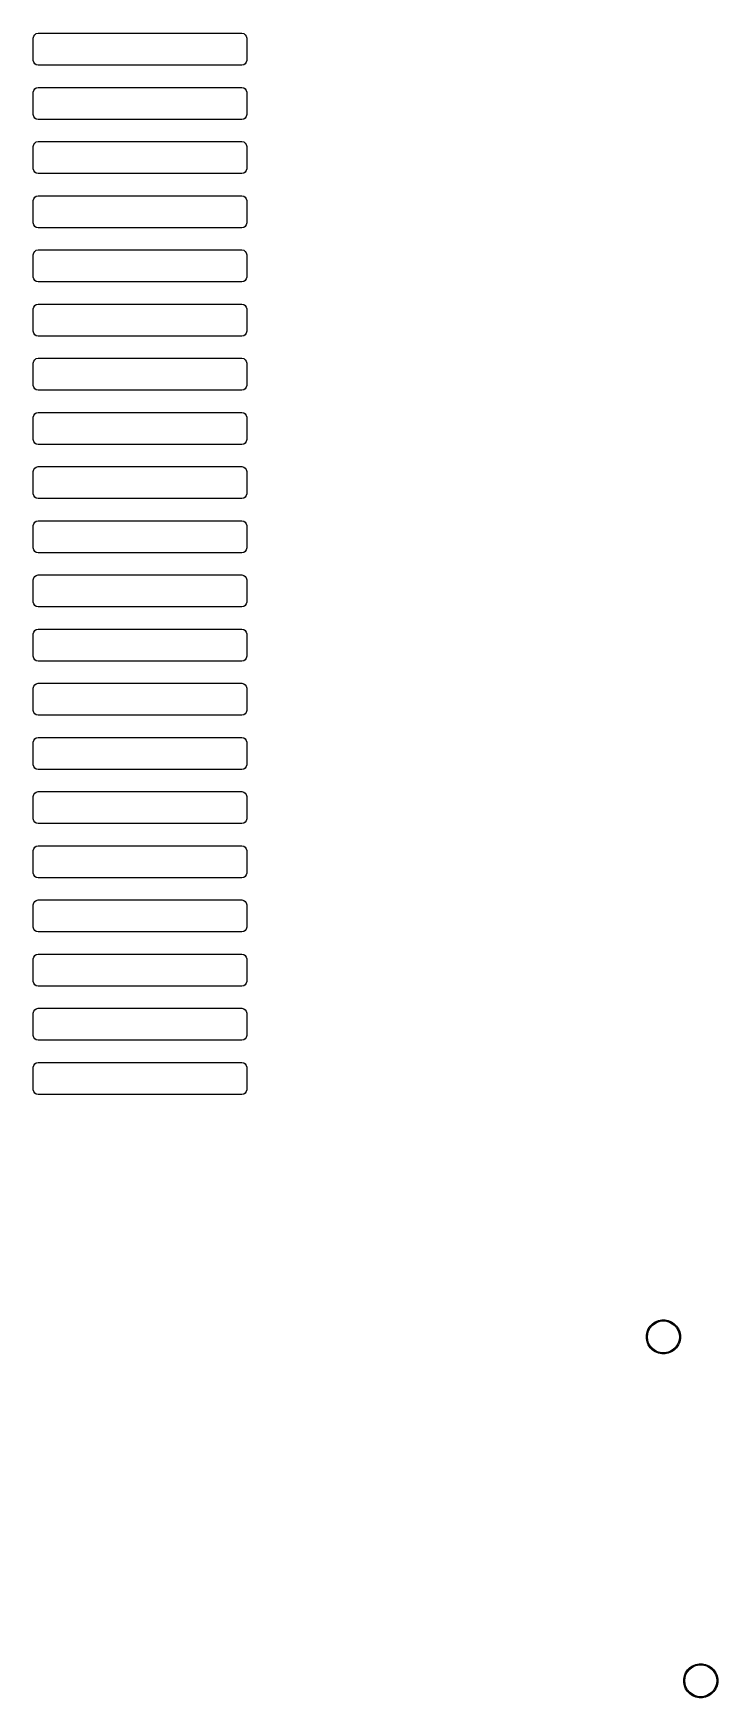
# Model space of a CAD drawing. Extents: x 40 to 257, y -149 to -40.
# Drawn here: x 95.8 to 127.9, y -146.6 to -68.5 of the extents above; entities that cross this region are included whole.
import ezdxf

# ---------------------------------------------------------------- set-up
doc = ezdxf.new("R2010")
doc.units = 0
doc.layers.add('BLACK', color=7, linetype='CONTINUOUS')

msp = doc.modelspace()

# ---------------------------------------------------------------- linework, layer by layer
at = {"layer": 'BLACK', "linetype": 'CONTINUOUS'}
for p, q in [((95.82, -68.765), (95.837127, -68.678896)), ((95.837127, -68.678896), (95.885901, -68.605901)), ((95.885901, -68.605901), (95.958896, -68.557127)), ((95.958896, -68.557127), (96.045, -68.54)), ((96.045, -68.54), (105.595, -68.54)), ((105.595, -68.54), (105.681104, -68.557127)), ((105.681104, -68.557127), (105.754099, -68.605901)), ((105.754099, -68.605901), (105.802873, -68.678896)), ((105.802873, -68.678896), (105.82, -68.765)), ((95.82, -69.815), (95.82, -68.765)), ((105.82, -68.765), (105.82, -69.815)), ((95.837127, -69.901104), (95.82, -69.815)), ((95.885901, -69.974099), (95.837127, -69.901104)), ((95.958896, -70.022873), (95.885901, -69.974099)), ((96.045, -70.04), (95.958896, -70.022873)), ((105.595, -70.04), (96.045, -70.04)), ((105.681104, -70.022873), (105.595, -70.04)), ((105.754099, -69.974099), (105.681104, -70.022873)), ((105.802873, -69.901104), (105.754099, -69.974099)), ((105.82, -69.815), (105.802873, -69.901104)), ((95.82, -71.305), (95.837127, -71.218896)), ((95.82, -72.355), (95.82, -71.305)), ((95.837127, -71.218896), (95.885901, -71.145901)), ((95.885901, -71.145901), (95.958896, -71.097127)), ((95.958896, -71.097127), (96.045, -71.08)), ((96.045, -71.08), (105.595, -71.08)), ((105.595, -71.08), (105.681104, -71.097127)), ((105.681104, -71.097127), (105.754099, -71.145901)), ((105.754099, -71.145901), (105.802873, -71.218896)), ((105.802873, -71.218896), (105.82, -71.305)), ((105.82, -71.305), (105.82, -72.355)), ((95.837127, -72.441104), (95.82, -72.355)), ((95.885901, -72.514099), (95.837127, -72.441104)), ((95.958896, -72.562873), (95.885901, -72.514099)), ((96.045, -72.58), (95.958896, -72.562873)), ((105.595, -72.58), (96.045, -72.58)), ((105.681104, -72.562873), (105.595, -72.58)), ((105.754099, -72.514099), (105.681104, -72.562873)), ((105.802873, -72.441104), (105.754099, -72.514099)), ((105.82, -72.355), (105.802873, -72.441104)), ((95.82, -73.845), (95.837127, -73.758896)), ((95.82, -74.895), (95.82, -73.845)), ((95.837127, -73.758896), (95.885901, -73.685901)), ((95.885901, -73.685901), (95.958896, -73.637127)), ((95.958896, -73.637127), (96.045, -73.62)), ((96.045, -73.62), (105.595, -73.62)), ((105.595, -73.62), (105.681104, -73.637127)), ((105.681104, -73.637127), (105.754099, -73.685901)), ((105.754099, -73.685901), (105.802873, -73.758896)), ((105.802873, -73.758896), (105.82, -73.845)), ((105.82, -73.845), (105.82, -74.895)), ((95.837127, -74.981104), (95.82, -74.895)), ((105.82, -74.895), (105.802873, -74.981104)), ((95.885901, -75.054099), (95.837127, -74.981104)), ((95.958896, -75.102873), (95.885901, -75.054099)), ((96.045, -75.12), (95.958896, -75.102873)), ((105.595, -75.12), (96.045, -75.12)), ((105.681104, -75.102873), (105.595, -75.12)), ((105.754099, -75.054099), (105.681104, -75.102873)), ((105.802873, -74.981104), (105.754099, -75.054099)), ((95.82, -76.385), (95.837127, -76.298896)), ((95.82, -77.435), (95.82, -76.385)), ((95.837127, -76.298896), (95.885901, -76.225901)), ((95.885901, -76.225901), (95.958896, -76.177127)), ((95.958896, -76.177127), (96.045, -76.16)), ((96.045, -76.16), (105.595, -76.16)), ((105.595, -76.16), (105.681104, -76.177127)), ((105.681104, -76.177127), (105.754099, -76.225901)), ((105.754099, -76.225901), (105.802873, -76.298896)), ((105.802873, -76.298896), (105.82, -76.385)), ((105.82, -76.385), (105.82, -77.435)), ((95.837127, -77.521104), (95.82, -77.435)), ((95.885901, -77.594099), (95.837127, -77.521104)), ((95.958896, -77.642873), (95.885901, -77.594099)), ((96.045, -77.66), (95.958896, -77.642873)), ((105.595, -77.66), (96.045, -77.66)), ((105.681104, -77.642873), (105.595, -77.66)), ((105.754099, -77.594099), (105.681104, -77.642873)), ((105.802873, -77.521104), (105.754099, -77.594099)), ((105.82, -77.435), (105.802873, -77.521104)), ((95.837127, -78.838896), (95.885901, -78.765901)), ((95.885901, -78.765901), (95.958896, -78.717127)), ((95.958896, -78.717127), (96.045, -78.7)), ((96.045, -78.7), (105.595, -78.7)), ((105.595, -78.7), (105.681104, -78.717127)), ((105.681104, -78.717127), (105.754099, -78.765901)), ((105.754099, -78.765901), (105.802873, -78.838896)), ((95.82, -78.925), (95.837127, -78.838896)), ((95.82, -79.975), (95.82, -78.925)), ((105.802873, -78.838896), (105.82, -78.925)), ((105.82, -78.925), (105.82, -79.975)), ((95.837127, -80.061104), (95.82, -79.975)), ((95.885901, -80.134099), (95.837127, -80.061104)), ((95.958896, -80.182873), (95.885901, -80.134099)), ((96.045, -80.2), (95.958896, -80.182873)), ((105.595, -80.2), (96.045, -80.2)), ((105.681104, -80.182873), (105.595, -80.2)), ((105.754099, -80.134099), (105.681104, -80.182873)), ((105.802873, -80.061104), (105.754099, -80.134099)), ((105.82, -79.975), (105.802873, -80.061104)), ((95.82, -81.465), (95.837127, -81.378896)), ((95.82, -82.515), (95.82, -81.465)), ((95.837127, -81.378896), (95.885901, -81.305901)), ((95.885901, -81.305901), (95.958896, -81.257127)), ((95.958896, -81.257127), (96.045, -81.24)), ((96.045, -81.24), (105.595, -81.24)), ((105.595, -81.24), (105.681104, -81.257127)), ((105.681104, -81.257127), (105.754099, -81.305901)), ((105.754099, -81.305901), (105.802873, -81.378896)), ((105.802873, -81.378896), (105.82, -81.465)), ((105.82, -81.465), (105.82, -82.515)), ((95.837127, -82.601104), (95.82, -82.515)), ((95.885901, -82.674099), (95.837127, -82.601104)), ((95.958896, -82.722873), (95.885901, -82.674099)), ((96.045, -82.74), (95.958896, -82.722873)), ((105.681104, -82.722873), (105.595, -82.74)), ((105.754099, -82.674099), (105.681104, -82.722873)), ((105.802873, -82.601104), (105.754099, -82.674099)), ((105.82, -82.515), (105.802873, -82.601104)), ((105.595, -82.74), (96.045, -82.74)), ((95.82, -84.005), (95.837127, -83.918896)), ((95.82, -85.055), (95.82, -84.005)), ((95.837127, -83.918896), (95.885901, -83.845901)), ((95.885901, -83.845901), (95.958896, -83.797127)), ((95.958896, -83.797127), (96.045, -83.78)), ((96.045, -83.78), (105.595, -83.78)), ((105.595, -83.78), (105.681104, -83.797127)), ((105.681104, -83.797127), (105.754099, -83.845901)), ((105.754099, -83.845901), (105.802873, -83.918896)), ((105.802873, -83.918896), (105.82, -84.005)), ((105.82, -84.005), (105.82, -85.055)), ((95.837127, -85.141104), (95.82, -85.055)), ((105.82, -85.055), (105.802873, -85.141104)), ((95.885901, -85.214099), (95.837127, -85.141104)), ((95.958896, -85.262873), (95.885901, -85.214099)), ((96.045, -85.28), (95.958896, -85.262873)), ((105.595, -85.28), (96.045, -85.28)), ((105.681104, -85.262873), (105.595, -85.28)), ((105.754099, -85.214099), (105.681104, -85.262873)), ((105.802873, -85.141104), (105.754099, -85.214099)), ((95.82, -86.545), (95.837127, -86.458896)), ((95.82, -87.595), (95.82, -86.545)), ((95.837127, -86.458896), (95.885901, -86.385901)), ((95.885901, -86.385901), (95.958896, -86.337127)), ((95.958896, -86.337127), (96.045, -86.32)), ((96.045, -86.32), (105.595, -86.32)), ((105.595, -86.32), (105.681104, -86.337127)), ((105.681104, -86.337127), (105.754099, -86.385901)), ((105.754099, -86.385901), (105.802873, -86.458896)), ((105.802873, -86.458896), (105.82, -86.545)), ((105.82, -86.545), (105.82, -87.595)), ((95.837127, -87.681104), (95.82, -87.595)), ((95.885901, -87.754099), (95.837127, -87.681104)), ((95.958896, -87.802873), (95.885901, -87.754099)), ((96.045, -87.82), (95.958896, -87.802873)), ((105.595, -87.82), (96.045, -87.82)), ((105.681104, -87.802873), (105.595, -87.82)), ((105.754099, -87.754099), (105.681104, -87.802873)), ((105.802873, -87.681104), (105.754099, -87.754099)), ((105.82, -87.595), (105.802873, -87.681104)), ((95.837127, -88.998896), (95.885901, -88.925901)), ((95.885901, -88.925901), (95.958896, -88.877127)), ((95.958896, -88.877127), (96.045, -88.86)), ((96.045, -88.86), (105.595, -88.86)), ((105.595, -88.86), (105.681104, -88.877127)), ((105.681104, -88.877127), (105.754099, -88.925901)), ((105.754099, -88.925901), (105.802873, -88.998896)), ((95.82, -89.085), (95.837127, -88.998896)), ((95.82, -90.135), (95.82, -89.085)), ((105.802873, -88.998896), (105.82, -89.085)), ((105.82, -89.085), (105.82, -90.135)), ((95.837127, -90.221104), (95.82, -90.135)), ((95.885901, -90.294099), (95.837127, -90.221104)), ((95.958896, -90.342873), (95.885901, -90.294099)), ((96.045, -90.36), (95.958896, -90.342873)), ((105.595, -90.36), (96.045, -90.36)), ((105.681104, -90.342873), (105.595, -90.36)), ((105.754099, -90.294099), (105.681104, -90.342873)), ((105.802873, -90.221104), (105.754099, -90.294099)), ((105.82, -90.135), (105.802873, -90.221104)), ((95.82, -91.625), (95.837127, -91.538896)), ((95.82, -92.675), (95.82, -91.625)), ((95.837127, -91.538896), (95.885901, -91.465901)), ((95.885901, -91.465901), (95.958896, -91.417127)), ((95.958896, -91.417127), (96.045, -91.4)), ((96.045, -91.4), (105.595, -91.4)), ((105.595, -91.4), (105.681104, -91.417127)), ((105.681104, -91.417127), (105.754099, -91.465901)), ((105.754099, -91.465901), (105.802873, -91.538896)), ((105.802873, -91.538896), (105.82, -91.625)), ((105.82, -91.625), (105.82, -92.675)), ((95.837127, -92.761104), (95.82, -92.675)), ((95.885901, -92.834099), (95.837127, -92.761104)), ((95.958896, -92.882873), (95.885901, -92.834099)), ((105.754099, -92.834099), (105.681104, -92.882873)), ((105.802873, -92.761104), (105.754099, -92.834099)), ((105.82, -92.675), (105.802873, -92.761104)), ((96.045, -92.9), (95.958896, -92.882873)), ((105.595, -92.9), (96.045, -92.9)), ((105.681104, -92.882873), (105.595, -92.9)), ((95.82, -94.165), (95.837127, -94.078896)), ((95.82, -95.215), (95.82, -94.165)), ((95.837127, -94.078896), (95.885901, -94.005901)), ((95.885901, -94.005901), (95.958896, -93.957127)), ((95.958896, -93.957127), (96.045, -93.94)), ((96.045, -93.94), (105.595, -93.94)), ((105.595, -93.94), (105.681104, -93.957127)), ((105.681104, -93.957127), (105.754099, -94.005901)), ((105.754099, -94.005901), (105.802873, -94.078896)), ((105.802873, -94.078896), (105.82, -94.165)), ((105.82, -94.165), (105.82, -95.215)), ((95.837127, -95.301104), (95.82, -95.215)), ((105.82, -95.215), (105.802873, -95.301104)), ((95.885901, -95.374099), (95.837127, -95.301104)), ((95.958896, -95.422873), (95.885901, -95.374099)), ((96.045, -95.44), (95.958896, -95.422873)), ((105.595, -95.44), (96.045, -95.44)), ((105.681104, -95.422873), (105.595, -95.44)), ((105.754099, -95.374099), (105.681104, -95.422873)), ((105.802873, -95.301104), (105.754099, -95.374099)), ((95.82, -96.705), (95.837127, -96.618896)), ((95.82, -97.755), (95.82, -96.705)), ((95.837127, -96.618896), (95.885901, -96.545901)), ((95.885901, -96.545901), (95.958896, -96.497127)), ((95.958896, -96.497127), (96.045, -96.48)), ((96.045, -96.48), (105.595, -96.48)), ((105.595, -96.48), (105.681104, -96.497127)), ((105.681104, -96.497127), (105.754099, -96.545901)), ((105.754099, -96.545901), (105.802873, -96.618896)), ((105.802873, -96.618896), (105.82, -96.705)), ((105.82, -96.705), (105.82, -97.755)), ((95.837127, -97.841104), (95.82, -97.755)), ((95.885901, -97.914099), (95.837127, -97.841104)), ((95.958896, -97.962873), (95.885901, -97.914099)), ((96.045, -97.98), (95.958896, -97.962873)), ((105.595, -97.98), (96.045, -97.98)), ((105.681104, -97.962873), (105.595, -97.98)), ((105.754099, -97.914099), (105.681104, -97.962873)), ((105.802873, -97.841104), (105.754099, -97.914099)), ((105.82, -97.755), (105.802873, -97.841104)), ((95.837127, -99.158896), (95.885901, -99.085901)), ((95.885901, -99.085901), (95.958896, -99.037127)), ((95.958896, -99.037127), (96.045, -99.02)), ((96.045, -99.02), (105.595, -99.02)), ((105.595, -99.02), (105.681104, -99.037127)), ((105.681104, -99.037127), (105.754099, -99.085901)), ((105.754099, -99.085901), (105.802873, -99.158896)), ((95.82, -99.245), (95.837127, -99.158896)), ((95.82, -100.295), (95.82, -99.245)), ((105.802873, -99.158896), (105.82, -99.245)), ((105.82, -99.245), (105.82, -100.295)), ((95.837127, -100.381104), (95.82, -100.295)), ((95.885901, -100.454099), (95.837127, -100.381104)), ((95.958896, -100.502873), (95.885901, -100.454099)), ((96.045, -100.52), (95.958896, -100.502873)), ((105.595, -100.52), (96.045, -100.52)), ((105.681104, -100.502873), (105.595, -100.52)), ((105.754099, -100.454099), (105.681104, -100.502873)), ((105.802873, -100.381104), (105.754099, -100.454099)), ((105.82, -100.295), (105.802873, -100.381104)), ((95.82, -101.785), (95.837127, -101.698896)), ((95.82, -102.835), (95.82, -101.785)), ((95.837127, -101.698896), (95.885901, -101.625901)), ((95.885901, -101.625901), (95.958896, -101.577127)), ((95.958896, -101.577127), (96.045, -101.56)), ((96.045, -101.56), (105.595, -101.56)), ((105.595, -101.56), (105.681104, -101.577127)), ((105.681104, -101.577127), (105.754099, -101.625901)), ((105.754099, -101.625901), (105.802873, -101.698896)), ((105.802873, -101.698896), (105.82, -101.785)), ((105.82, -101.785), (105.82, -102.835)), ((95.837127, -102.921104), (95.82, -102.835)), ((95.885901, -102.994099), (95.837127, -102.921104)), ((95.958896, -103.042873), (95.885901, -102.994099)), ((105.754099, -102.994099), (105.681104, -103.042873)), ((105.802873, -102.921104), (105.754099, -102.994099)), ((105.82, -102.835), (105.802873, -102.921104)), ((96.045, -103.06), (95.958896, -103.042873)), ((105.595, -103.06), (96.045, -103.06)), ((105.681104, -103.042873), (105.595, -103.06)), ((95.82, -104.325), (95.837127, -104.238896)), ((95.82, -105.375), (95.82, -104.325)), ((95.837127, -104.238896), (95.885901, -104.165901)), ((95.885901, -104.165901), (95.958896, -104.117127)), ((95.958896, -104.117127), (96.045, -104.1)), ((96.045, -104.1), (105.595, -104.1)), ((105.595, -104.1), (105.681104, -104.117127)), ((105.681104, -104.117127), (105.754099, -104.165901)), ((105.754099, -104.165901), (105.802873, -104.238896)), ((105.802873, -104.238896), (105.82, -104.325)), ((105.82, -104.325), (105.82, -105.375)), ((95.837127, -105.461104), (95.82, -105.375)), ((95.885901, -105.534099), (95.837127, -105.461104)), ((95.958896, -105.582873), (95.885901, -105.534099)), ((96.045, -105.6), (95.958896, -105.582873)), ((105.595, -105.6), (96.045, -105.6)), ((105.681104, -105.582873), (105.595, -105.6)), ((105.754099, -105.534099), (105.681104, -105.582873)), ((105.802873, -105.461104), (105.754099, -105.534099)), ((105.82, -105.375), (105.802873, -105.461104)), ((95.82, -106.865), (95.837127, -106.778896)), ((95.82, -107.915), (95.82, -106.865)), ((95.837127, -106.778896), (95.885901, -106.705901)), ((95.885901, -106.705901), (95.958896, -106.657127)), ((95.958896, -106.657127), (96.045, -106.64)), ((96.045, -106.64), (105.595, -106.64)), ((105.595, -106.64), (105.681104, -106.657127)), ((105.681104, -106.657127), (105.754099, -106.705901)), ((105.754099, -106.705901), (105.802873, -106.778896)), ((105.802873, -106.778896), (105.82, -106.865)), ((105.82, -106.865), (105.82, -107.915)), ((95.837127, -108.001104), (95.82, -107.915)), ((95.885901, -108.074099), (95.837127, -108.001104)), ((95.958896, -108.122873), (95.885901, -108.074099)), ((96.045, -108.14), (95.958896, -108.122873)), ((105.595, -108.14), (96.045, -108.14)), ((105.681104, -108.122873), (105.595, -108.14)), ((105.754099, -108.074099), (105.681104, -108.122873)), ((105.802873, -108.001104), (105.754099, -108.074099)), ((105.82, -107.915), (105.802873, -108.001104)), ((95.837127, -109.318896), (95.885901, -109.245901)), ((95.885901, -109.245901), (95.958896, -109.197127)), ((95.958896, -109.197127), (96.045, -109.18)), ((96.045, -109.18), (105.595, -109.18)), ((105.595, -109.18), (105.681104, -109.197127)), ((105.681104, -109.197127), (105.754099, -109.245901)), ((105.754099, -109.245901), (105.802873, -109.318896)), ((95.82, -109.405), (95.837127, -109.318896)), ((95.82, -110.455), (95.82, -109.405)), ((105.802873, -109.318896), (105.82, -109.405)), ((105.82, -109.405), (105.82, -110.455)), ((95.837127, -110.541104), (95.82, -110.455)), ((95.885901, -110.614099), (95.837127, -110.541104)), ((95.958896, -110.662873), (95.885901, -110.614099)), ((96.045, -110.68), (95.958896, -110.662873)), ((105.595, -110.68), (96.045, -110.68)), ((105.681104, -110.662873), (105.595, -110.68)), ((105.754099, -110.614099), (105.681104, -110.662873)), ((105.802873, -110.541104), (105.754099, -110.614099)), ((105.82, -110.455), (105.802873, -110.541104)), ((95.82, -111.945), (95.837127, -111.858896)), ((95.82, -112.995), (95.82, -111.945)), ((95.837127, -111.858896), (95.885901, -111.785901)), ((95.885901, -111.785901), (95.958896, -111.737127)), ((95.958896, -111.737127), (96.045, -111.72)), ((96.045, -111.72), (105.595, -111.72)), ((105.595, -111.72), (105.681104, -111.737127)), ((105.681104, -111.737127), (105.754099, -111.785901)), ((105.754099, -111.785901), (105.802873, -111.858896)), ((105.802873, -111.858896), (105.82, -111.945)), ((105.82, -111.945), (105.82, -112.995)), ((95.837127, -113.081104), (95.82, -112.995)), ((95.885901, -113.154099), (95.837127, -113.081104)), ((95.958896, -113.202873), (95.885901, -113.154099)), ((105.754099, -113.154099), (105.681104, -113.202873)), ((105.802873, -113.081104), (105.754099, -113.154099)), ((105.82, -112.995), (105.802873, -113.081104)), ((96.045, -113.22), (95.958896, -113.202873)), ((105.595, -113.22), (96.045, -113.22)), ((105.681104, -113.202873), (105.595, -113.22)), ((95.82, -114.485), (95.837127, -114.398896)), ((95.82, -115.535), (95.82, -114.485)), ((95.837127, -114.398896), (95.885901, -114.325901)), ((95.885901, -114.325901), (95.958896, -114.277127)), ((95.958896, -114.277127), (96.045, -114.26)), ((96.045, -114.26), (105.595, -114.26)), ((105.595, -114.26), (105.681104, -114.277127)), ((105.681104, -114.277127), (105.754099, -114.325901)), ((105.754099, -114.325901), (105.802873, -114.398896)), ((105.802873, -114.398896), (105.82, -114.485)), ((105.82, -114.485), (105.82, -115.535)), ((95.837127, -115.621104), (95.82, -115.535)), ((95.885901, -115.694099), (95.837127, -115.621104)), ((95.958896, -115.742873), (95.885901, -115.694099)), ((96.045, -115.76), (95.958896, -115.742873)), ((105.595, -115.76), (96.045, -115.76)), ((105.681104, -115.742873), (105.595, -115.76)), ((105.754099, -115.694099), (105.681104, -115.742873)), ((105.802873, -115.621104), (105.754099, -115.694099)), ((105.82, -115.535), (105.802873, -115.621104)), ((95.82, -117.025), (95.837127, -116.938896)), ((95.82, -118.075), (95.82, -117.025)), ((95.837127, -116.938896), (95.885901, -116.865901)), ((95.885901, -116.865901), (95.958896, -116.817127)), ((95.958896, -116.817127), (96.045, -116.8)), ((96.045, -116.8), (105.595, -116.8)), ((105.595, -116.8), (105.681104, -116.817127)), ((105.681104, -116.817127), (105.754099, -116.865901)), ((105.754099, -116.865901), (105.802873, -116.938896)), ((105.802873, -116.938896), (105.82, -117.025)), ((105.82, -117.025), (105.82, -118.075)), ((95.837127, -118.161104), (95.82, -118.075)), ((95.885901, -118.234099), (95.837127, -118.161104)), ((95.958896, -118.282873), (95.885901, -118.234099)), ((96.045, -118.3), (95.958896, -118.282873)), ((105.595, -118.3), (96.045, -118.3)), ((105.681104, -118.282873), (105.595, -118.3)), ((105.754099, -118.234099), (105.681104, -118.282873)), ((105.802873, -118.161104), (105.754099, -118.234099)), ((105.82, -118.075), (105.802873, -118.161104)), ((124.553852, -129.590586), (124.584448, -129.436772)), ((124.584448, -129.436772), (124.644463, -129.291883)), ((124.644463, -129.291883), (124.731592, -129.161485)), ((124.731592, -129.161485), (124.842485, -129.050592)), ((124.842485, -129.050592), (124.972883, -128.963463)), ((124.972883, -128.963463), (125.117772, -128.903448)), ((125.117772, -128.903448), (125.271586, -128.872852)), ((125.271586, -128.872852), (125.428414, -128.872852)), ((125.428414, -128.872852), (125.582228, -128.903448)), ((125.582228, -128.903448), (125.727117, -128.963463)), ((125.727117, -128.963463), (125.857515, -129.050592)), ((125.857515, -129.050592), (125.968408, -129.161485)), ((125.968408, -129.161485), (126.055537, -129.291883)), ((126.055537, -129.291883), (126.115552, -129.436772)), ((126.115552, -129.436772), (126.146148, -129.590586)), ((124.553852, -129.747414), (124.553852, -129.590586)), ((124.584448, -129.901228), (124.553852, -129.747414)), ((124.644463, -130.046117), (124.584448, -129.901228)), ((124.731592, -130.176515), (124.644463, -130.046117)), ((124.842485, -130.287408), (124.731592, -130.176515)), ((124.972883, -130.374537), (124.842485, -130.287408)), ((125.857515, -130.287408), (125.727117, -130.374537)), ((125.968408, -130.176515), (125.857515, -130.287408)), ((126.055537, -130.046117), (125.968408, -130.176515)), ((126.115552, -129.901228), (126.055537, -130.046117)), ((126.146148, -129.747414), (126.115552, -129.901228)), ((126.146148, -129.590586), (126.146148, -129.747414)), ((125.117772, -130.434552), (124.972883, -130.374537)), ((125.271586, -130.465148), (125.117772, -130.434552)), ((125.428414, -130.465148), (125.271586, -130.465148)), ((125.582228, -130.434552), (125.428414, -130.465148)), ((125.727117, -130.374537), (125.582228, -130.434552)), ((126.592485, -145.171592), (126.722883, -145.084463)), ((126.722883, -145.084463), (126.867772, -145.024448)), ((126.867772, -145.024448), (127.021586, -144.993852)), ((127.021586, -144.993852), (127.178414, -144.993852)), ((127.178414, -144.993852), (127.332228, -145.024448)), ((127.332228, -145.024448), (127.477117, -145.084463)), ((127.477117, -145.084463), (127.607515, -145.171592)), ((126.303852, -145.711586), (126.334448, -145.557772)), ((126.303852, -145.868414), (126.303852, -145.711586)), ((126.334448, -146.022228), (126.303852, -145.868414)), ((126.334448, -145.557772), (126.394463, -145.412883)), ((126.394463, -145.412883), (126.481592, -145.282485)), ((126.481592, -145.282485), (126.592485, -145.171592)), ((127.607515, -145.171592), (127.718408, -145.282485)), ((127.718408, -145.282485), (127.805537, -145.412883)), ((127.805537, -145.412883), (127.865552, -145.557772)), ((127.865552, -145.557772), (127.896148, -145.711586)), ((127.896148, -145.868414), (127.865552, -146.022228)), ((127.896148, -145.711586), (127.896148, -145.868414)), ((126.394463, -146.167117), (126.334448, -146.022228)), ((126.481592, -146.297515), (126.394463, -146.167117)), ((126.592485, -146.408408), (126.481592, -146.297515)), ((126.722883, -146.495537), (126.592485, -146.408408)), ((126.867772, -146.555552), (126.722883, -146.495537)), ((127.021586, -146.586148), (126.867772, -146.555552)), ((127.178414, -146.586148), (127.021586, -146.586148)), ((127.332228, -146.555552), (127.178414, -146.586148)), ((127.477117, -146.495537), (127.332228, -146.555552)), ((127.607515, -146.408408), (127.477117, -146.495537)), ((127.718408, -146.297515), (127.607515, -146.408408)), ((127.805537, -146.167117), (127.718408, -146.297515)), ((127.865552, -146.022228), (127.805537, -146.167117))]:
    msp.add_line(p, q, dxfattribs=at)
at = {"layer": 'BLACK'}
for centre in [(125.35, -129.669), (127.1, -145.79)]:
    msp.add_circle(centre, 0.75, dxfattribs=at)

doc.saveas('drawing.dxf')
